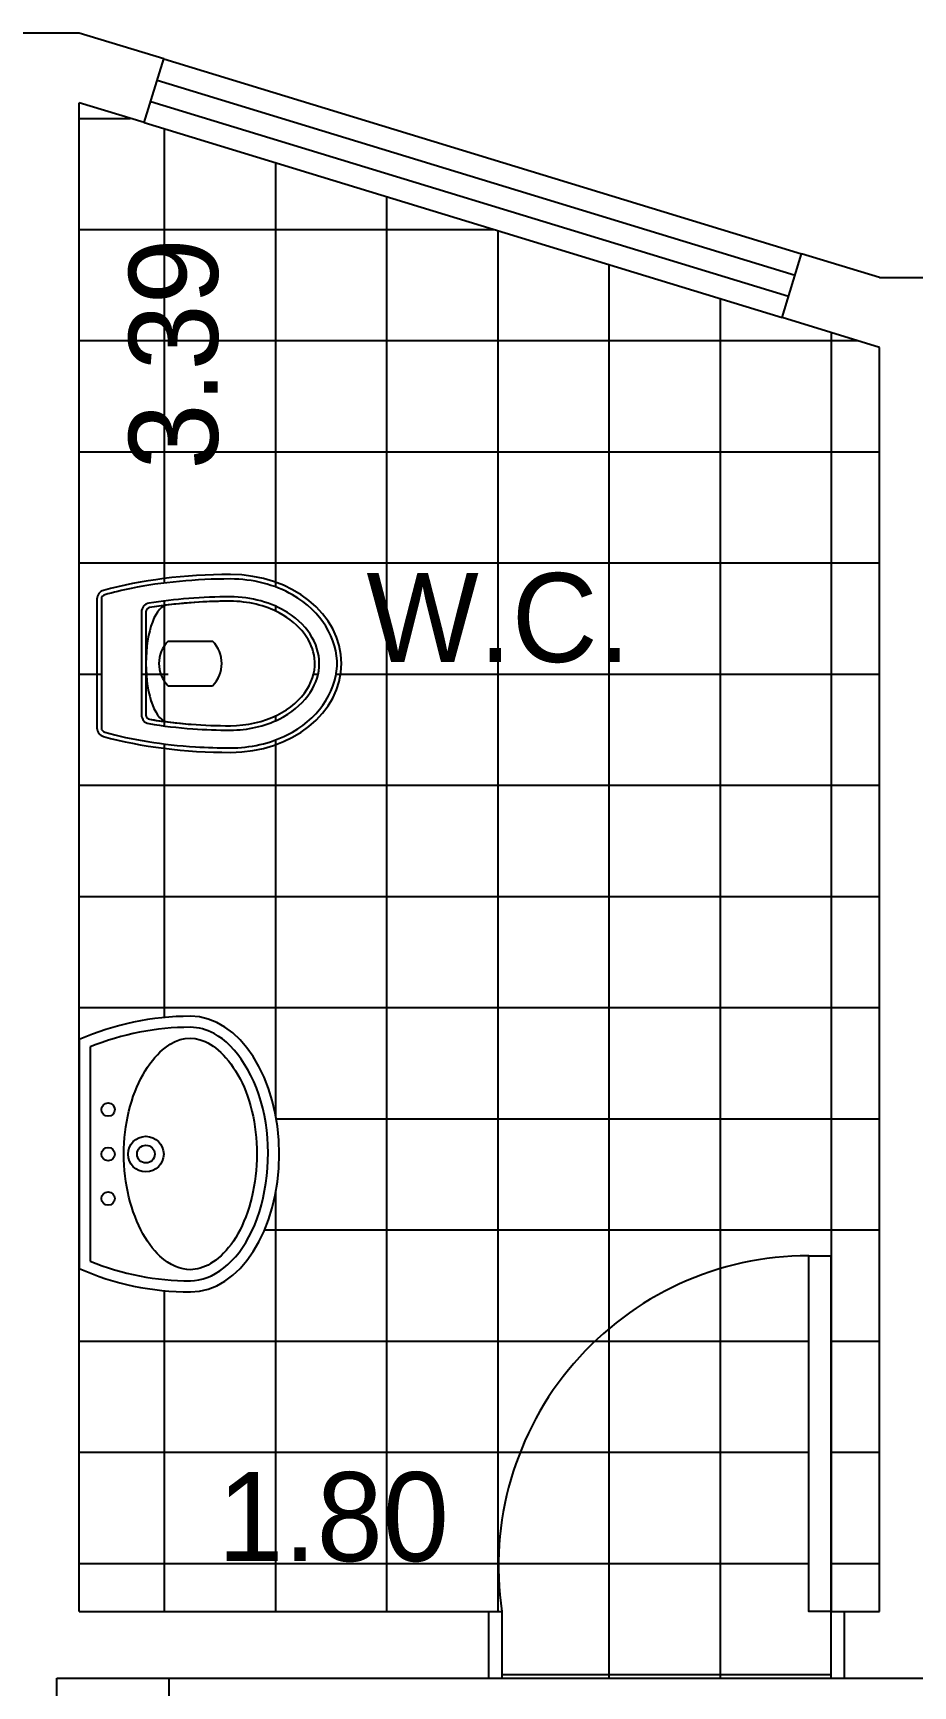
# Model space of a CAD drawing. Extents: x 0 to 19.1, y 0 to 13.2.
# Drawn here: x 2.646 to 4.625, y 6.924 to 10.642 of the extents above; entities that cross this region are included whole.
import ezdxf

# ---------------------------------------------------------------- set-up
doc = ezdxf.new("R2010")
doc.units = 0
doc.header["$MEASUREMENT"] = 0
doc.layers.get('0').update_dxf_attribs({"linetype": 'CONTINUOUS'})
doc.layers.get('DEFPOINTS').update_dxf_attribs({"linetype": 'CONTINUOUS'})
for name, color, linetype in [('BLOCO', 5, 'CONTINUOUS'), ('BLOCOS', 5, 'CONTINUOUS'), ('HACHURA', 1, 'CONTINUOUS'), ('PAREDE', 7, 'CONTINUOUS')]:
    doc.layers.add(name, color=color, linetype=linetype)
doc.styles.add('PADRÃO', font='', dxfattribs={"height": 0.2})
doc.styles.get('PADRÃO').set_extended_font_data('AvantGarde Bk BT')
doc.dimstyles.new('PADRÃOS', dxfattribs={"dimtxt": 0.15, "dimasz": 0.1, "dimexe": 1.25, "dimexo": 0.625, "dimgap": 0.1, "dimtad": 0, "dimjust": 1, "dimzin": 1, "dimdsep": 46, "dimtxsty": 'PADRÃO', "dimcen": 2.5, "dimse1": 1, "dimse2": 1, "dimsd1": 1, "dimsd2": 1, "dimclrt": 1, "dimadec": 0, "dimazin": 0, "dimtfac": 1, "dimtdec": 4, "dimtmove": 0, "dimatfit": 3, "dimfxl": 0, "dimtolj": 1, "dimtzin": 0, "dimarcsym": 0})
pattern_1 = [(0, (-139.0580434664274, -160.0504154082281), (0, 0.25), []), (90, (-139.0580434664274, -160.0504154082281), (-0.25, 1.530757942277972e-17), [])]

# ---------------------------------------------------------------- blocks, each defined once
blk = doc.blocks.new('P80D15')
at = {"layer": 'BLOCO', "ltscale": 0.015}
for p, q in [((0, 0.1500000000000057), (0, 0)), ((0, 0.1500000000000341), (0.03000000000000114, 0.1500000000000341)), ((0.03000000000000114, 0.1500000000000057), (0.03000000000000114, 0)), ((0.7700000000000102, 0.1500000000000057), (0.7700000000000102, 0)), ((0.7700000000000102, 0.1500000000000057), (0.8000000000000114, 0.1500000000000057)), ((0.8000000000000114, 0.1500000000000057), (0.8000000000000114, 0)), ((0, 2.842170943040401e-14), (0.03000000000000114, 0)), ((0.7699999999999818, 0), (0.8000000000000114, 0))]:
    blk.add_line(p, q, dxfattribs=at)
at = {"layer": 'BLOCO'}
blk.add_lwpolyline([(0.7700000000000102, 0.1500000000000057), (0.7199999999999989, 0.1500000000000057), (0.7199999999999989, 0.950000000000017), (0.7700000000000102, 0.950000000000017)], close=True, dxfattribs=at)
at = {"layer": 'BLOCO', "ltscale": 0.015}
blk.add_arc((0.7199999999999989, 0.2524375000000134), 0.6975625000000036, 89.99999999999959, 188.444460412286, dxfattribs=at)
blk = doc.blocks.new('WC')
at = {"layer": 'HACHURA', "ltscale": 0.015, "style": 'PADRÃO'}
blk.add_text('W.C.', height=0.2, dxfattribs=at).set_placement((-0.137135439593294, -0.09586776615662984))
blk = doc.blocks.new('*D22')
at = {"layer": 'DEFPOINTS', "color": 0, "linetype": 'ByBlock', "ltscale": 0.015}
for p in [(141.8080434664274, 170.5351106570604), (141.8080434664274, 167.1419567422663), (142.021201849222, 167.1419567422663)]:
    blk.add_point(p, dxfattribs=at)
at = {"color": 1, "linetype": 'ByBlock', "ltscale": 0.015, "insert": (142.021201849222, 169.9702754922252), "char_height": 0.2, "attachment_point": 5, "rotation": 90, "style": 'PADRÃO'}
blk.add_mtext('\\A1;3.39', dxfattribs=at)
blk = doc.blocks.new('*D23')
at = {"layer": 'DEFPOINTS', "color": 0, "linetype": 'ByBlock', "ltscale": 0.015}
for p in [(143.6080434664274, 167.3538723371569), (141.8080434664274, 167.1419567422663), (143.6080434664274, 167.1419567422663)]:
    blk.add_point(p, dxfattribs=at)
at = {"color": 1, "linetype": 'ByBlock', "ltscale": 0.015, "insert": (142.3792659938999, 167.3538723371569), "char_height": 0.2, "attachment_point": 5, "style": 'PADRÃO'}
blk.add_mtext('\\A1;1.80', dxfattribs=at)
blk = doc.blocks.new('*D46')
at = {"layer": 'DEFPOINTS', "color": 0, "linetype": 'ByBlock', "ltscale": 0.015}
for p in [(143.4987253743004, 166.9919567422662), (143.8597266198976, 164.9919567422663), (145.3060580773765, 164.9919567422663)]:
    blk.add_point(p, dxfattribs=at)
at = {"color": 1, "linetype": 'ByBlock', "ltscale": 0.015, "insert": (145.3060580773765, 166.4028770719366), "char_height": 0.2, "attachment_point": 5, "rotation": 90, "style": 'PADRÃO'}
blk.add_mtext('\\A1;2.00', dxfattribs=at)
blk = doc.blocks.new('*D47')
at = {"color": 0, "linetype": 'ByBlock', "ltscale": 0.015}
for p, q in [((142.0096688038877, 166.9919567422663), (142.0096688038877, 166.8631792697388)), ((142.0096688038877, 165.9919567422663), (142.0096688038877, 166.1207342147937))]:
    blk.add_line(p, q, dxfattribs=at)
at = {"layer": 'DEFPOINTS', "color": 0, "linetype": 'ByBlock', "ltscale": 0.015}
for p in [(141.7580434664274, 166.9919567422663), (141.7580434664274, 165.9919567422663), (142.0096688038877, 165.9919567422663)]:
    blk.add_point(p, dxfattribs=at)
at = {"color": 1, "linetype": 'ByBlock', "ltscale": 0.015, "insert": (142.0096688038877, 166.4919567422663), "char_height": 0.2, "attachment_point": 5, "rotation": 90, "style": 'PADRÃO'}
blk.add_mtext('\\A1;1.00', dxfattribs=at)
blk = doc.blocks.new('VASOSAN')
at = {"layer": 'BLOCOS'}
for p, q in [((-0.04999870165021036, 0.1999637913173729), (-0.04999870165021036, 0.300036208682684)), ((0.05000129834978395, 0.2000000000000171), (0.05000129834978395, 0.3000000000000398)), ((-0.1156899891503542, 0.1500000000000057), (0.1156563640565906, 0.1500000000000057)), ((-0.1156907586723577, 0.1400000000000148), (0.1156608751354042, 0.1400000000000148)), ((-0.1449592708755176, 0.04000000000002046), (0.1449618675667352, 0.04000000000002046)), ((-0.144958964094414, 0.05000000000001137), (0.144958964094414, 0.05000000000001137))]:
    blk.add_line(p, q, dxfattribs=at)
for centre, radius, start, end in [((-1.681254687468936e-05, 0.2500000000000284), 0.07072348561596478, 44.98962509969003, 134.9688828081831), ((-1.681254687468936e-05, 0.2500000000000284), 0.07072348561596478, 225.0311171918169, 315.01037490031), ((-0.1156907586724003, 0.1599999999999966), 0.02, 189.3867869031125, 270.0000000001221), ((-0.1156899891503826, 0.1599999999999113), 0.01, 189.3843767903272, 270.0000000002443), ((0.1156563640566048, 0.1599999999999397), 0.01, 269.9999999999185, 350.5758748885445), ((0.1156608751354185, 0.1600000000000534), 0.02, 269.9999999999593, 350.5771305827586), ((-0.1449592708755176, 0.06000000000784667), 0.02, 195.5363314444965, 269.9999999879495), ((-0.1449589640944282, 0.0600000000000307), 0.01, 195.5346797106506, 270), ((0.1449589640941156, 0.06000000000059913), 0.01, 270.0000000017912, 344.483103753554), ((0.1449618675666784, 0.06000000000008754), 0.02, 270.0000000001221, 344.463668535786)]:
    blk.add_arc(centre, radius, start, end, dxfattribs=at)
for centre, major_axis, ratio, start_param, end_param in [((1.298349786793551e-06, 0.3400000000000034), (0, 0.25), 0.8000000000000114, 4.71238898038469, 7.853981633974483), ((1.298349786793551e-06, 0.3400000000000034), (0, 0.5), 0.4000000000000057, 1.570796326794897, 2.178171401941273), ((1.298349786793551e-06, 0.3400000000000034), (0, 0.5), 0.4000000000000057, 4.10501390519934, 4.71238898038469), ((3.162615456631102e-06, 0.2000000000000171), (-0.1315416254084454, 0), 0.380107846735427, 0, 3.141592653589793)]:
    blk.add_ellipse(centre, major_axis=major_axis, ratio=ratio, start_param=start_param, end_param=end_param, dxfattribs=at)
for points, knots in [([(0.1900012983497845, 0.3400000000000034), (0.1900012983497845, 0.3848761319792686), (0.1797393390216371, 0.4296688513161939), (0.1275724019719462, 0.5345347987748141), (0.06728061332151469, 0.5774883381547511), (-0.05557463358574921, 0.5822833263597715), (-0.1176873313140447, 0.5442092108278018), (-0.1772271428546759, 0.4396819034496957), (-0.1899987016502109, 0.3899119131999385), (-0.1899987016502109, 0.3400000000000034)], [4.71238898038469, 4.71238898038469, 4.71238898038469, 4.71238898038469, 5.268704666077937, 5.268704666077937, 6.251971787216637, 6.251971787216637, 7.235238908355337, 7.235238908355337, 7.853981633974483, 7.853981633974483, 7.853981633974483, 7.853981633974483]), ([(0.1500012983497925, 0.3400000000000034), (0.1500012983497925, 0.3788440209133057), (0.1410350669412708, 0.4175642631073231), (0.09785548235792874, 0.5046356523495774), (0.05186252916044509, 0.5365242863162791), (-0.035906470330346, 0.5428969122828846), (-0.08268716521656927, 0.5186239494114204), (-0.136675398657502, 0.4336095243094746), (-0.1499987016502189, 0.3869668551708401), (-0.1499987016502189, 0.3400000000000034)], [4.71238898038469, 4.71238898038469, 4.71238898038469, 4.71238898038469, 5.267303564860582, 5.267303564860582, 6.225165062483076, 6.225165062483076, 7.18302656010557, 7.18302656010557, 7.853981633974483, 7.853981633974483, 7.853981633974483, 7.853981633974483]), ([(0.1400012983497874, 0.3400000000000034), (0.1400012983497874, 0.3772837390730786), (0.1313244408788421, 0.4146147677288923), (0.08614040026922964, 0.5057958350239744), (0.03502463044166859, 0.5349710805647021), (-0.04931088296146413, 0.5246485128546965), (-0.08846614740087944, 0.4978919085569657), (-0.1301770436703151, 0.4186244413023701), (-0.139998701650228, 0.3793231752999873), (-0.139998701650228, 0.3400000000000034)], [4.71238898038469, 4.71238898038469, 4.71238898038469, 4.71238898038469, 5.266984672173268, 5.266984672173268, 6.376176055750425, 6.376176055750425, 7.268653195712185, 7.268653195712185, 7.853981633974483, 7.853981633974483, 7.853981633974483, 7.853981633974483]), ([(-0.1899987016502109, 0.3400000000000034), (-0.1899987016502109, 0.2628456380244302), (-0.1826597402104682, 0.1857481592563204), (-0.1646350625580055, 0.0962993025843275), (-0.1598779088782436, 0.07633152029333701), (-0.1545936493339752, 0.05732178411361133)], [1.570796326794897, 1.570796326794897, 1.570796326794897, 1.570796326794897, 2.037455774227855, 2.037455774227855, 2.178171373096618, 2.178171373096618, 2.178171373096618, 2.178171373096618]), ([(0.1255213970934932, 0.158362586435743), (0.1304959230626253, 0.1883329397418549), (0.1342856674288981, 0.2197754344096836), (0.1388984311594896, 0.280892952358073), (0.1400012983497874, 0.3104504303007616), (0.1400012983497874, 0.3400000000000034)], [4.319424209334854, 4.319424209334854, 4.319424209334854, 4.319424209334854, 4.526146784234752, 4.526146784234752, 4.71238898038469, 4.71238898038469, 4.71238898038469, 4.71238898038469]), ([(0.1353910129756457, 0.1567256052765629), (0.1406375926198677, 0.1883393074453181), (0.1445703338030171, 0.2215366219332111), (0.1489940345178695, 0.2833246268364178), (0.1500012983497925, 0.3116621455754114), (0.1500012983497925, 0.3400000000000034)], [4.319414935773391, 4.319414935773391, 4.319414935773391, 4.319414935773391, 4.53527739023095, 4.53527739023095, 4.71238898038469, 4.71238898038469, 4.71238898038469, 4.71238898038469]), ([(0.1545944801337669, 0.0573247746568768), (0.1714080019636555, 0.1178830224408784), (0.1827947395838834, 0.188231392050767), (0.1891612343353728, 0.2873542333339003), (0.1900012983497845, 0.3136769834079587), (0.1900012983497845, 0.3400000000000034)], [4.105016649121983, 4.105016649121983, 4.105016649121983, 4.105016649121983, 4.553177186481221, 4.553177186481221, 4.71238898038469, 4.71238898038469, 4.71238898038469, 4.71238898038469])]:
    blk.add_open_spline(points, degree=3, knots=knots, dxfattribs=at)
for points in [[(-0.1499987016502189, 0.3400000000000034), (-0.1499987016502189, 0.2771333061211863), (-0.1449377691834997, 0.2142947379843179), (-0.1354229546785177, 0.1567380311504962)], [(-0.1399987016502138, 0.3400000000000034), (-0.1399987016502138, 0.2776703725988909), (-0.1349701841103865, 0.2153313553609451), (-0.1255561557510418, 0.1583694305881238)]]:
    blk.add_open_spline(points, degree=3, dxfattribs=at)
blk = doc.blocks.new('LAVAT')
at = {"layer": 'BLOCOS'}
for p, q in [((-0.2573623180961135, 0), (0.2573623180960993, 0)), ((-0.2410322495695425, 0.02500000000000568), (0.2410322495695283, 0.02500000000000568))]:
    blk.add_line(p, q, dxfattribs=at)
for centre, radius in [((-2.842170943040401e-14, 0.1500000000000057), 0.04), ((-2.842170943040401e-14, 0.1500000000000057), 0.02), ((-0.09999999999999432, 0.06499999999999773), 0.015), ((0, 0.06499999999999773), 0.015), ((0.09999999999999432, 0.06499999999999773), 0.015)]:
    blk.add_circle(centre, radius, dxfattribs=at)
for centre, radius, start, end in [((0.3099999999999739, 0.25), 0.6200000000000045, 180, 203.779994731564), ((0.3099999999999739, 0.25), 0.5951987399818819, 180.0000000000055, 202.2113997706397), ((-0.3099999999999739, 0.25), 0.5951987399818819, 337.7886002293573, 359.9999999999946), ((-0.3099999999999739, 0.25), 0.6200000000000045, 336.2200052684331, 7.016477563892661e-15)]:
    blk.add_arc(centre, radius, start, end, dxfattribs=at)
blk.add_ellipse((-2.842170943040401e-14, 0.25), major_axis=(0.3100000000000023, 0), ratio=0.645161290322576, start_param=0, end_param=3.141592653589793, dxfattribs=at)
for points, knots in [([(0.2849999999999824, 0.2500000000000284), (0.2849999999999682, 0.300317964642403), (0.2452497040517159, 0.3541887687748044), (0.1008916727811169, 0.4227595909021034), (3.167234224576987e-05, 0.4339558931305021), (-0.1743068501371283, 0.3989778962069579), (-0.2442601782461509, 0.3532994974840165), (-0.2803506487652356, 0.2860131679577762), (-0.2851229441039038, 0.2679846562883483), (-0.285198739981908, 0.2499999999999716)], [0, 0, 0, 0, 0.9361481793933827, 0.9361481793933827, 1.872296358786765, 1.872296358786765, 2.808444538180148, 2.808444538180148, 3.13938546545754, 3.13938546545754, 3.13938546545754, 3.13938546545754]), ([(0.2599999999999625, 0.2500000000000284), (0.2599999999999625, 0.2784978981889878), (0.242078010852012, 0.3126567214920613), (0.1643569005752425, 0.3704649949829673), (0.1030052039381815, 0.3920693254798095), (-0.02877373062847255, 0.4037223597623836), (-0.0976825814684048, 0.3936467971219031), (-0.2034406750199054, 0.3477822861136133), (-0.2396263539294523, 0.3143366745038918), (-0.2661732608932681, 0.2526194074667387), (-0.2627272874450739, 0.2240541362115209), (-0.2158391141528142, 0.162032776211305), (-0.168127663237712, 0.1314918993692231), (-0.04805875393354597, 0.09792981637818343), (0.02266607553652022, 0.095757041570522), (0.1477154277714732, 0.1225128520000851), (0.2007272141554637, 0.1503951910720218), (0.2508407150234859, 0.2045307616155014), (0.2599999999999767, 0.2286312563089723), (0.2599999999999625, 0.2500000000000284)], [0, 0, 0, 0, 0.718091798041799, 0.718091798041799, 1.436183596083598, 1.436183596083598, 2.154275394125397, 2.154275394125397, 2.872367192167196, 2.872367192167196, 3.590458990208995, 3.590458990208995, 4.308550788250794, 4.308550788250794, 5.026642586292593, 5.026642586292593, 5.744734384334392, 5.744734384334392, 6.283185307179586, 6.283185307179586, 6.283185307179586, 6.283185307179586])]:
    blk.add_open_spline(points, degree=3, knots=knots, dxfattribs=at)

msp = doc.modelspace()

# ---------------------------------------------------------------- hatches: boundary and pattern name
at = {"layer": 'HACHURA', "ltscale": 0.015}
h = msp.add_hatch(dxfattribs=at)
h.set_pattern_fill('NET', color=256, scale=2, style=0)
h.set_pattern_definition(pattern_1)
h.paths.add_polyline_path([(3.700681907872962, 7.091541334038105), (3.700681907872962, 6.941541334038135), (4.440681907872971, 6.941541334038136), (4.440681907872971, 7.09154133403814), (4.390681907872959, 7.09154133403814), (4.39068190787296, 7.891541334038152, 0.4580704259902418)])
h.paths.add_polyline_path([(1.033699327232085, 7.89154133403818), (1.033699327232085, 7.091541334038168), (0.9836993272320741, 7.091541334038169), (0.983699327232074, 6.941541334038191), (1.723699327232083, 6.941541334038163), (1.723699327232083, 7.091541334038136, 0.4580704259902407)])
edge = h.paths.add_edge_path()
edge.add_ellipse((2.350000000000023, 8.120210495337716), major_axis=(1.898139848424699e-17, 0.3100000000000023), ratio=0.645161290322576, start_angle=0, end_angle=180, ccw=False)
edge.add_arc((2.350000000000023, 7.81021049533777), 0.6200000000000049, 66.22000526858818, 89.99999999996112, ccw=False)
edge.add_line((2.600000000000023, 8.377572813437947), (2.600000000000023, 10.48510422929201))
edge.add_line((2.600000000000023, 10.48510422929201), (2.461049899376548, 10.44396240265377))
edge.add_line((2.461049899376548, 10.44396240265377), (1.022772194320538, 10.01810181145186))
edge.add_line((1.022772194320538, 10.01810181145186), (0.8924608096551195, 9.979517827900708))
edge.add_line((0.8924608096551195, 9.979517827900708), (0.8924608096550912, 7.091541334038141))
edge.add_line((0.8924608096550912, 7.091541334038141), (0.9536993272320728, 7.091541334038169))
edge.add_line((0.9536993272320728, 7.091541334038169), (0.9836993272320739, 7.091541334038168))
edge.add_line((0.9836993272320739, 7.091541334038168), (0.983699327232074, 7.891541334038151))
edge.add_line((0.983699327232074, 7.891541334038151), (1.033699327231676, 7.89154133403818))
edge.add_arc((1.033699327232086, 7.19397883403818), 0.6975624999999996, -8.444460412283888, 90.00000000003371, ccw=False)
edge.add_line((1.723699327232088, 7.091541334038197), (1.753699327232084, 7.091541334038197))
edge.add_line((1.753699327232084, 7.091541334038197), (2.600000000000023, 7.09154133403817))
edge.add_line((2.600000000000023, 7.09154133403817), (2.600000000000023, 7.862848177237542))
edge.add_arc((2.350000000000021, 8.430210495337718), 0.6200000000000045, 270.0000000000001, 293.77999473141205, ccw=False)
edge = h.paths.add_edge_path(flags=16)
edge.add_ellipse((2.260000000000019, 9.223707312663066), major_axis=(-0.25, 1.530757942277972e-17), ratio=0.8000000000000114, start_angle=270, end_angle=450, ccw=False)
edge.add_ellipse((2.260000000000019, 9.223707312663066), major_axis=(-0.5, 3.061515884555943e-17), ratio=0.4000000000000057, start_angle=235.1999716104384, end_angle=270, ccw=False)
edge.add_arc((2.540000000000003, 9.368667881879944), 0.01999999999999947, 4.0813574742060155e-11, 78.17726239657719, ccw=False)
edge.add_line((2.560000000000002, 9.368667881879958), (2.560000000000002, 9.078746743437762))
edge.add_arc((2.540000000000003, 9.078746743439938), 0.01999999999999964, 281.82273711188424, 359.9999999937661, ccw=False)
edge.add_ellipse((2.260000000000019, 9.223707312663066), major_axis=(-0.5, 3.061515884555943e-17), ratio=0.4000000000000057, start_angle=90, end_angle=124.80002838732861, ccw=False)
edge = h.paths.add_edge_path(flags=0)
edge.add_ellipse((2.260000000000019, 9.223707312663066), major_axis=(-0.25, 1.530757942277972e-17), ratio=0.8000000000000114, start_angle=270, end_angle=450, ccw=False)
edge.add_ellipse((2.260000000000019, 9.223707312663066), major_axis=(-0.5, 3.061515884555943e-17), ratio=0.4000000000000057, start_angle=235.1999716104384, end_angle=270, ccw=False)
edge.add_arc((2.540000000000003, 9.368667881879944), 0.01999999999999947, 4.0813574742060155e-11, 78.17726239657719, ccw=False)
edge.add_line((2.560000000000002, 9.368667881879958), (2.560000000000002, 9.078746743437762))
edge.add_arc((2.540000000000003, 9.078746743439938), 0.01999999999999964, 281.82273711188424, 359.9999999937661, ccw=False)
edge.add_ellipse((2.260000000000019, 9.223707312663066), major_axis=(-0.5, 3.061515884555943e-17), ratio=0.4000000000000057, start_angle=90, end_angle=124.80002838732861, ccw=False)
edge = h.paths.add_edge_path(flags=0)
edge.add_ellipse((2.260000000000019, 9.223707312663066), major_axis=(-0.25, 1.530757942277972e-17), ratio=0.8000000000000114, start_angle=270, end_angle=450, ccw=False)
edge.add_ellipse((2.260000000000019, 9.223707312663066), major_axis=(-0.5, 3.061515884555943e-17), ratio=0.4000000000000057, start_angle=235.1999716104384, end_angle=270, ccw=False)
edge.add_arc((2.540000000000003, 9.368667881879944), 0.01999999999999947, 4.0813574742060155e-11, 78.17726239657719, ccw=False)
edge.add_line((2.560000000000002, 9.368667881879958), (2.560000000000002, 9.078746743437762))
edge.add_arc((2.540000000000003, 9.078746743439938), 0.01999999999999964, 281.82273711188424, 359.9999999937661, ccw=False)
edge.add_ellipse((2.260000000000019, 9.223707312663066), major_axis=(-0.5, 3.061515884555943e-17), ratio=0.4000000000000057, start_angle=90, end_angle=124.80002838732861, ccw=False)
edge = h.paths.add_edge_path(flags=0)
edge.add_ellipse((2.260000000000019, 9.223707312663066), major_axis=(-0.25, 1.530757942277972e-17), ratio=0.8000000000000114, start_angle=270, end_angle=450, ccw=False)
edge.add_ellipse((2.260000000000019, 9.223707312663066), major_axis=(-0.5, 3.061515884555943e-17), ratio=0.4000000000000057, start_angle=235.1999716104384, end_angle=270, ccw=False)
edge.add_arc((2.539999999999991, 9.368667881879958), 0.02000000000001126, 0, 78.17726239859911, ccw=False)
edge.add_line((2.560000000000002, 9.368667881879958), (2.560000000000002, 9.078746743437762))
edge.add_arc((2.540000000000003, 9.078746743439938), 0.01999999999999964, 281.82273711188424, 359.9999999937661, ccw=False)
edge.add_ellipse((2.260000000000019, 9.223707312663066), major_axis=(-0.5, 3.061515884555943e-17), ratio=0.4000000000000057, start_angle=90, end_angle=124.80002838732861, ccw=False)
h.paths.add_polyline_path([(1.511639647661872, 8.790697131559634), (2.224139647661872, 8.790697131559634), (2.224139647661872, 9.102647681010184), (1.511639647661872, 9.102647681010184)], flags=24)
h.paths.add_polyline_path([(2.268203834884249, 9.605433899621682), (2.268203834884249, 10.23510422929201), (2.576445593126008, 10.23510422929201), (2.576445593126008, 9.605433899621682)], flags=24)
h.paths.add_polyline_path([(1.691483516483527, 7.429973238183458), (2.350000000000011, 7.429973238183458), (2.350000000000011, 7.129973238183458), (1.691483516483527, 7.129973238183458)], flags=24)
h.paths.add_polyline_path([(1.511639647661872, 8.790697131559634), (2.224139647661872, 8.790697131559634), (2.224139647661872, 9.102647681010184), (1.511639647661872, 9.102647681010184)], flags=8)
h.paths.add_polyline_path([(2.268203834884249, 9.605433899621682), (2.268203834884249, 10.23510422929201), (2.576445593126008, 10.23510422929201), (2.576445593126008, 9.605433899621682)], flags=8)
h.paths.add_polyline_path([(1.691483516483527, 7.429973238183458), (2.350000000000011, 7.429973238183458), (2.350000000000011, 7.129973238183458), (1.691483516483527, 7.129973238183458)], flags=8)
h = msp.add_hatch(dxfattribs=at)
h.set_pattern_fill('NET', color=256, scale=2, style=0)
h.set_pattern_definition(pattern_1)
edge = h.paths.add_edge_path()
edge.add_line((4.390681907872959, 7.891541334038152), (4.440681907872971, 7.891541334038152))
edge.add_line((4.440681907872971, 7.891541334038152), (4.440681907872971, 7.091541334038141))
edge.add_line((4.440681907872971, 7.091541334038141), (4.470681907872972, 7.091541334038141))
edge.add_line((4.470681907872972, 7.091541334038141), (4.550000000000039, 7.09154133403817))
edge.add_line((4.550000000000039, 7.09154133403817), (4.550000000000012, 9.934695248832186))
edge.add_line((4.550000000000012, 9.934695248832186), (4.330715329264336, 10.00169889822365))
edge.add_line((4.330715329264336, 10.00169889822365), (2.896187972687358, 10.44002670162223))
edge.add_line((2.896187972687358, 10.44002670162223), (2.750000000000028, 10.48469524883225))
edge.add_line((2.750000000000028, 10.48469524883225), (2.750000000000028, 8.377572813437975))
edge.add_arc((3.000000000000028, 7.810210495337799), 0.6200000000000049, 90.0000000000204, 113.77999473141179, ccw=False)
edge.add_ellipse((3.000000000000028, 8.120210495337773), major_axis=(8.478450417865526e-15, -0.3100000000000023), ratio=0.645161290322576, start_angle=0, end_angle=180, ccw=False)
edge.add_arc((3.000000000000028, 8.430210495337747), 0.6200000000000042, 246.22000526858818, 269.9999999999817, ccw=False)
edge.add_line((2.750000000000028, 7.86284817723757), (2.750000000000028, 7.091541334038168))
edge.add_line((2.750000000000028, 7.091541334038168), (3.670681907872961, 7.091541334038197))
edge.add_line((3.670681907872961, 7.091541334038197), (3.700681907872953, 7.091541334038169))
edge.add_arc((4.39068190787296, 7.193978834038148), 0.697562500000004, 90.00000000000011, 188.4444604122836, ccw=False)
edge = h.paths.add_edge_path(flags=16)
edge.add_ellipse((3.090000000000032, 9.223704715963501), major_axis=(0.25, 6.6154154094826e-15), ratio=0.8000000000000114, start_angle=270, end_angle=450, ccw=False)
edge.add_ellipse((3.090000000000032, 9.223704715963501), major_axis=(0.5, 1.32308308189652e-14), ratio=0.4000000000000057, start_angle=235.1999716104384, end_angle=270, ccw=False)
edge.add_arc((2.810000000000054, 9.078744146746617), 0.02000000000000086, 180.0000000000407, 258.1772623966808, ccw=False)
edge.add_line((2.790000000000053, 9.078744146746603), (2.790000000000045, 9.368665285188799))
edge.add_arc((2.810000000000044, 9.368665285186623), 0.01999999999999941, 101.8227371119089, 179.9999999937661, ccw=False)
edge.add_ellipse((3.090000000000032, 9.223704715963501), major_axis=(0.5, 1.32308308189652e-14), ratio=0.4000000000000057, start_angle=90, end_angle=124.80002838732861, ccw=False)
edge = h.paths.add_edge_path(flags=0)
edge.add_spline(control_points=[(3.090000000000027, 9.4137047159635), (3.139911913199962, 9.413704715963501), (3.18968190344972, 9.400933157167968), (3.294209210827827, 9.341393345627338), (3.332283326359799, 9.279280647899045), (3.327488338154781, 9.15642540099178), (3.284534798774846, 9.096133612341347), (3.179668851316227, 9.043966675291653), (3.134876131979302, 9.033704715963506), (3.090000000000037, 9.033704715963504)], knot_values=[4.71238898038469, 4.71238898038469, 4.71238898038469, 4.71238898038469, 5.331131706003836, 5.331131706003836, 6.314398827142536, 6.314398827142536, 7.297665948281235, 7.297665948281235, 7.853981633974483, 7.853981633974483, 7.853981633974483, 7.853981633974483], degree=3, periodic=0)
edge.add_spline(control_points=[(3.090000000000037, 9.033704715963504), (3.063676983407992, 9.033704715963504), (3.037354233333934, 9.034544779977914), (2.9382313920508, 9.040911274729401), (2.867883022440911, 9.052298012349627), (2.807324774656909, 9.069111534179514)], knot_values=[4.105016649121984, 4.105016649121984, 4.105016649121984, 4.105016649121984, 4.264228443025452, 4.264228443025452, 4.712388980384691, 4.712388980384691, 4.712388980384691, 4.712388980384691], degree=3, periodic=0)
edge.add_arc((2.810000000000043, 9.078747050219235), 0.00999999999999967, 180.0000000003969, 263.36607279207715, ccw=False)
edge.add_line((2.800000000000044, 9.078747050219166), (2.800000000000036, 9.36866497840771))
edge.add_arc((2.810000000000035, 9.368664978407704), 0.00999999999999923, 96.61491741361652, 179.9999999999694, ccw=False)
edge.add_spline(control_points=[(2.807321784113636, 9.378299663647256), (2.826331520293361, 9.383583923191525), (2.846299302584351, 9.388341076871287), (2.935748159256344, 9.406365754523753), (3.012845638024454, 9.413704715963497), (3.090000000000027, 9.4137047159635)], knot_values=[1.570796326794897, 1.570796326794897, 1.570796326794897, 1.570796326794897, 1.71151192566366, 1.71151192566366, 2.178171373096618, 2.178171373096618, 2.178171373096618, 2.178171373096618], degree=3, periodic=0)
edge = h.paths.add_edge_path(flags=0)
edge.add_spline(control_points=[(3.090000000000028, 9.373704715963507), (3.136966855170864, 9.373704715963509), (3.1836095243095, 9.360381412970792), (3.268623949411447, 9.306393179529863), (3.292896912282912, 9.25961248464364), (3.286524286316309, 9.171843485152849), (3.254635652349608, 9.125850531955365), (3.167564263107355, 9.08267094737202), (3.128844020913338, 9.073704715963498), (3.090000000000036, 9.073704715963496)], knot_values=[4.71238898038469, 4.71238898038469, 4.71238898038469, 4.71238898038469, 5.383344054253603, 5.383344054253603, 6.341205551876096, 6.341205551876096, 7.29906704949859, 7.29906704949859, 7.853981633974483, 7.853981633974483, 7.853981633974483, 7.853981633974483], degree=3, periodic=0)
edge.add_spline(control_points=[(3.090000000000036, 9.073704715963496), (3.061662145575444, 9.073704715963496), (3.03332462683645, 9.074711979795417), (2.971536621933244, 9.079135680510268), (2.93833930744535, 9.083068421693417), (2.906725605276595, 9.088315001337637)], knot_values=[4.319414935773391, 4.319414935773391, 4.319414935773391, 4.319414935773391, 4.496526525927131, 4.496526525927131, 4.71238898038469, 4.71238898038469, 4.71238898038469, 4.71238898038469], degree=3, periodic=0)
edge.add_arc((2.910000000000046, 9.108045139177868), 0.02000000000000006, 180.0000000000102, 265.53182889769465, ccw=False)
edge.add_line((2.890000000000046, 9.108045139177865), (2.89000000000004, 9.339396772985683))
edge.add_arc((2.91000000000004, 9.339396772985687), 0.02000000000000025, 94.42370617604189, 180.0000000000102, ccw=False)
edge.add_spline(control_points=[(2.906738031150521, 9.3591289689918), (2.964294737984342, 9.368643783496784), (3.027133306121211, 9.373704715963505), (3.090000000000028, 9.373704715963507)], knot_values=[1.570796326794896, 1.570796326794896, 1.570796326794896, 1.570796326794896, 1.963713163537614, 1.963713163537614, 1.963713163537614, 1.963713163537614], degree=3, periodic=0)
edge = h.paths.add_edge_path(flags=0)
edge.add_ellipse((3.090000000000032, 9.223704715963501), major_axis=(0.25, 6.6154154094826e-15), ratio=0.8000000000000114, start_angle=270, end_angle=450, ccw=False)
edge.add_ellipse((3.090000000000032, 9.223704715963501), major_axis=(0.5, 1.32308308189652e-14), ratio=0.4000000000000057, start_angle=235.1999716104384, end_angle=270, ccw=False)
edge.add_arc((2.810000000000054, 9.078744146746617), 0.02000000000000086, 180.0000000000407, 258.1772623966808, ccw=False)
edge.add_line((2.790000000000053, 9.078744146746603), (2.790000000000045, 9.368665285188799))
edge.add_arc((2.810000000000044, 9.368665285186623), 0.01999999999999941, 101.8227371119089, 179.9999999937661, ccw=False)
edge.add_ellipse((3.090000000000032, 9.223704715963501), major_axis=(0.5, 1.32308308189652e-14), ratio=0.4000000000000057, start_angle=90, end_angle=124.80002838732861, ccw=False)
edge = h.paths.add_edge_path(flags=0)
edge.add_spline(control_points=[(3.090000000000032, 9.363704715963507), (3.129323175300016, 9.363704715963507), (3.168624441302399, 9.353883057983609), (3.247891908556994, 9.312172161714159), (3.274648512854725, 9.273016897274744), (3.284971080564731, 9.188681383871625), (3.255795835024003, 9.137565614044064), (3.164614767728921, 9.092381573434437), (3.127283739073107, 9.083704715963506), (3.090000000000032, 9.083704715963506)], knot_values=[4.71238898038469, 4.71238898038469, 4.71238898038469, 4.71238898038469, 5.297717418646988, 5.297717418646988, 6.190194558608748, 6.190194558608748, 7.299385942185904, 7.299385942185904, 7.853981633974483, 7.853981633974483, 7.853981633974483, 7.853981633974483], degree=3, periodic=0)
edge.add_spline(control_points=[(3.090000000000032, 9.083704715963506), (3.06045043030079, 9.083704715963506), (3.030892952358101, 9.084807583153804), (2.969775434409712, 9.089420346884395), (2.938332939741883, 9.093210091250654), (2.908362586435771, 9.0981846172198)], knot_values=[4.319424209334853, 4.319424209334853, 4.319424209334853, 4.319424209334853, 4.50566640548479, 4.50566640548479, 4.712388980384689, 4.712388980384689, 4.712388980384689, 4.712388980384689], degree=3, periodic=0)
edge.add_arc((2.910000000000034, 9.108049650256673), 0.009999999999999672, 179.9999999999898, 265.5284006115721, ccw=False)
edge.add_line((2.900000000000034, 9.108049650256675), (2.900000000000034, 9.223702851697823))
edge.add_line((2.900000000000034, 9.223702851697823), (2.899999996009963, 9.223702851697823))
edge.add_ellipse((2.950000000000045, 9.223702851697823), major_axis=(-3.48080998286167e-15, 0.1315416254084454), ratio=0.380107846735427, start_angle=89.97711015128601, end_angle=90.02288984871291, ccw=False)
edge.add_line((2.900000000000034, 9.223755403000041), (2.900000000000034, 9.339396003463662))
edge.add_arc((2.910000000000033, 9.33939600346368), 0.009999999999999414, 96.56298643642788, 180.0000000001018, ccw=False)
edge.add_spline(control_points=[(2.908369430588152, 9.349262170064321), (2.940252782793624, 9.35453149309107), (2.973820771267365, 9.358426841124945), (3.008128806322411, 9.360835454579522)], knot_values=[1.743784388187497, 1.743784388187497, 1.743784388187497, 1.743784388187497, 1.963710752573264, 1.963710752573264, 1.963710752573264, 1.963710752573264], degree=3, periodic=0)
edge.add_spline(control_points=[(2.950000000000244, 9.355244477106282), (2.969013932326968, 9.357583114616737), (2.988449624233541, 9.359453867360132), (3.008128806322414, 9.360835454579519)], knot_values=[1.743784388187467, 1.743784388187467, 1.743784388187467, 1.743784388187467, 1.869934748123474, 1.869934748123474, 1.869934748123474, 1.869934748123474], degree=3, periodic=0)
edge.add_spline(control_points=[(3.008128806322411, 9.360835454579522), (3.035114568083795, 9.362730004027085), (3.062558194090051, 9.363704715963507), (3.090000000000032, 9.363704715963507)], knot_values=[1.570796326794897, 1.570796326794897, 1.570796326794897, 1.570796326794897, 1.743784388187497, 1.743784388187497, 1.743784388187497, 1.743784388187497], degree=3, periodic=0)
edge = h.paths.add_edge_path(flags=0)
edge.add_ellipse((2.950000000000045, 9.223702851697823), major_axis=(-3.48080998286167e-15, 0.1315416254084454), ratio=0.380107846735427, start_angle=89.977110151286, end_angle=90.02288984871284)
edge.add_ellipse((2.950000000000045, 9.223702851697823), major_axis=(-3.48080998286167e-15, 0.1315416254084454), ratio=0.380107846735427, start_angle=90.02288984871284, end_angle=180)
edge.add_ellipse((2.950000000000045, 9.223702851697823), major_axis=(-3.48080998286167e-15, 0.1315416254084454), ratio=0.380107846735427, start_angle=0, end_angle=89.977110151286)
h.paths.add_polyline_path([(3.339762645442454, 9.17105693284814), (4.052262645442454, 9.17105693284814), (4.052262645442454, 9.48300748229869), (3.339762645442454, 9.48300748229869)], flags=24)
h.paths.add_polyline_path([(2.809037503673724, 9.605024919161929), (2.809037503673724, 10.23469524883226), (3.117279261915482, 10.23469524883226), (3.117279261915482, 9.605024919161929)], flags=24)
h.paths.add_polyline_path([(3.000000000000015, 7.457577808049646), (3.64244505494507, 7.457577808049646), (3.64244505494507, 7.149336049807888), (3.000000000000015, 7.149336049807888)], flags=24)
h.paths.add_polyline_path([(3.339762645442454, 9.17105693284814), (4.052262645442454, 9.17105693284814), (4.052262645442454, 9.48300748229869), (3.339762645442454, 9.48300748229869)], flags=8)
h.paths.add_polyline_path([(2.809037503673724, 9.605024919161929), (2.809037503673724, 10.23469524883226), (3.117279261915482, 10.23469524883226), (3.117279261915482, 9.605024919161929)], flags=8)
h.paths.add_polyline_path([(3.000000000000015, 7.457577808049646), (3.64244505494507, 7.457577808049646), (3.64244505494507, 7.149336049807888), (3.000000000000015, 7.149336049807888)], flags=8)

# ---------------------------------------------------------------- linework, layer by layer
at = {"layer": 'BLOCO', "ltscale": 0.015}
for p, q in [((2.940020753027255, 10.58347943727989), (4.374548109604234, 10.14515163388131)), ((2.925409826247289, 10.53566185872734), (4.359937182824268, 10.09733405532876)), ((2.910798899467324, 10.48784428017478), (4.345326256044302, 10.0495164767762)), ((2.896187972687358, 10.44002670162223), (4.330715329264336, 10.00169889822365)), ((3.670681907872961, 7.091541334038141), (3.670681907872961, 6.941541334038135)), ((3.670681907872961, 7.091541334038169), (3.700681907872962, 7.091541334038169)), ((3.700681907872962, 7.091541334038141), (3.700681907872962, 6.941541334038135)), ((4.440681907872971, 7.091541334038141), (4.440681907872971, 6.941541334038135)), ((4.440681907872971, 7.091541334038141), (4.470681907872972, 7.091541334038141)), ((4.470681907872972, 7.091541334038141), (4.470681907872972, 6.941541334038135)), ((3.670681907872961, 6.941541334038163), (3.700681907872962, 6.941541334038135)), ((4.440681907872943, 6.941541334038135), (4.470681907872972, 6.941541334038135))]:
    msp.add_line(p, q, dxfattribs=at)
at = {"layer": 'BLOCO'}
msp.add_lwpolyline([(4.440681907872971, 7.091541334038141), (4.39068190787296, 7.091541334038141), (4.39068190787296, 7.891541334038152), (4.440681907872971, 7.891541334038152)], close=True, dxfattribs=at)
at = {"layer": 'BLOCO', "ltscale": 0.015}
msp.add_arc((4.39068190787296, 7.193978834038148), 0.6975625000000036, 89.99999999999959, 188.444460412286, dxfattribs=at)
at = {"layer": 'BLOCOS'}
for p, q in [((2.790000000000049, 9.368665285188797), (2.790000000000049, 9.078744146746544)), ((2.80000000000004, 9.368664978407708), (2.80000000000004, 9.07874705021888)), ((2.890000000000043, 9.339396772985651), (2.890000000000043, 9.108045139177875)), ((2.900000000000034, 9.339396003463634), (2.900000000000034, 9.108049650256703)), ((2.949963791317401, 9.273704715963504), (3.050036208682712, 9.273704715963504)), ((2.950000000000045, 9.17370471596351), (3.050000000000068, 9.17370471596351)), ((2.750000000000028, 8.377572813433858), (2.750000000000028, 7.862848177241631)), ((2.775000000000034, 8.361242744907287), (2.775000000000034, 7.87917824576823))]:
    msp.add_line(p, q, dxfattribs=at)
for centre, radius in [((2.815000000000026, 8.220210495337767), 0.015), ((2.900000000000034, 8.120210495337801), 0.04), ((2.815000000000026, 8.120210495337773), 0.015), ((2.900000000000034, 8.120210495337801), 0.02), ((2.815000000000026, 8.020210495337778), 0.015)]:
    msp.add_circle(centre, radius, dxfattribs=at)
for centre, radius, start, end in [((2.810000000007875, 9.368665285188797), 0.02, 105.536331444498, 179.999999987951), ((2.810000000000059, 9.368664978407708), 0.01, 105.5346797106521, 180.0000000000015), ((2.910000000000025, 9.33939677298568), 0.02, 99.38678690311396, 180.0000000001237), ((2.90999999999994, 9.339396003463662), 0.01, 99.38437679032866, 180.0000000002458), ((3.000000000000057, 9.223722826860154), 0.07072348561596478, 135.0311171918183, 225.0103749003115), ((3.000000000000057, 9.223722826860154), 0.07072348561596478, 314.9896250996915, 44.96888280818466), ((2.91000000000011, 9.108045139177875), 0.02, 179.9999999999608, 260.5771305827601), ((2.909999999999997, 9.108049650256675), 0.01, 179.9999999999201, 260.5758748885461), ((2.810000000000144, 9.078744146746601), 0.02, 180.0000000001237, 254.4636685357875), ((2.810000000000656, 9.078747050219164), 0.01, 180.0000000017928, 254.4831037535555), ((3.000000000000028, 7.810210495337799), 0.6200000000000045, 90.00000000000156, 113.7799947315656), ((3.000000000000028, 7.810210495337799), 0.5951987399818819, 90.00000000000703, 112.2113997706413), ((3.000000000000028, 8.430210495337747), 0.6200000000000045, 246.2200052684346, 270.0000000000016), ((3.000000000000028, 8.430210495337747), 0.5951987399818819, 247.7886002293588, 269.9999999999961)]:
    msp.add_arc(centre, radius, start, end, dxfattribs=at)
for centre, major_axis, ratio, start_param, end_param in [((3.090000000000032, 9.223704715963493), (0.5, 1.32308308189652e-14), 0.4000000000000057, 1.570796326794897, 2.178171401941273), ((3.090000000000032, 9.223704715963493), (0.5, 1.32308308189652e-14), 0.4000000000000057, 1.570796326794897, 2.178171401941273), ((3.090000000000032, 9.223704715963493), (0.25, 6.6154154094826e-15), 0.8000000000000114, 4.71238898038469, 7.853981633974483), ((3.090000000000032, 9.223704715963493), (0.25, 6.6154154094826e-15), 0.8000000000000114, 4.71238898038469, 7.853981633974483), ((2.950000000000045, 9.223702851697823), (-3.48080998286167e-15, 0.1315416254084454), 0.380107846735427, 0, 3.141592653589793), ((2.950000000000045, 9.223702851697823), (-3.48080998286167e-15, 0.1315416254084454), 0.380107846735427, 0, 1.570396823569554), ((2.950000000000045, 9.223702851697823), (-3.48080998286167e-15, 0.1315416254084454), 0.380107846735427, 1.570396823569554, 1.571195830020219), ((2.950000000000045, 9.223702851697823), (-3.48080998286167e-15, 0.1315416254084454), 0.380107846735427, 1.571195830020219, 3.141592653589793), ((3.090000000000032, 9.223704715963493), (0.5, 1.32308308189652e-14), 0.4000000000000057, 4.10501390519934, 4.71238898038469), ((3.090000000000032, 9.223704715963493), (0.5, 1.32308308189652e-14), 0.4000000000000057, 4.10501390519934, 4.71238898038469), ((3.000000000000028, 8.120210495337773), (8.478450417865526e-15, -0.3100000000000023), 0.645161290322576, 0, 3.141592653589793), ((3.000000000000028, 8.120210495337773), (8.478450417865526e-15, -0.3100000000000023), 0.645161290322576, 0, 3.141592653589793)]:
    msp.add_ellipse(centre, major_axis=major_axis, ratio=ratio, start_param=start_param, end_param=end_param, dxfattribs=at)
for points, knots in [([(3.090000000000032, 9.41370471596349), (3.012845638024459, 9.41370471596349), (2.935748159256349, 9.406365754523762), (2.846299302584356, 9.388341076871285), (2.826331520293365, 9.383583923191537), (2.80732178411364, 9.378299663647255)], [1.570796326794897, 1.570796326794897, 1.570796326794897, 1.570796326794897, 2.037455774227855, 2.037455774227855, 2.178171373096618, 2.178171373096618, 2.178171373096618, 2.178171373096618]), ([(3.090000000000032, 9.41370471596349), (3.012845638024459, 9.41370471596349), (2.935748159256349, 9.406365754523762), (2.846299302584356, 9.388341076871285), (2.826331520293365, 9.383583923191537), (2.80732178411364, 9.378299663647255)], [1.570796326794897, 1.570796326794897, 1.570796326794897, 1.570796326794897, 2.037455774227855, 2.037455774227855, 2.178171373096618, 2.178171373096618, 2.178171373096618, 2.178171373096618]), ([(3.090000000000032, 9.033704715963495), (3.134876131979297, 9.033704715963495), (3.179668851316222, 9.043966675291642), (3.284534798774843, 9.096133612341333), (3.32748833815478, 9.156425400991793), (3.3322833263598, 9.279280647899043), (3.29420921082783, 9.341393345627353), (3.189681903449724, 9.40093315716797), (3.139911913199967, 9.41370471596349), (3.090000000000032, 9.41370471596349)], [4.71238898038469, 4.71238898038469, 4.71238898038469, 4.71238898038469, 5.268704666077937, 5.268704666077937, 6.251971787216637, 6.251971787216637, 7.235238908355337, 7.235238908355337, 7.853981633974483, 7.853981633974483, 7.853981633974483, 7.853981633974483]), ([(3.090000000000032, 9.033704715963495), (3.134876131979297, 9.033704715963495), (3.179668851316222, 9.043966675291642), (3.284534798774843, 9.096133612341333), (3.32748833815478, 9.156425400991793), (3.3322833263598, 9.279280647899043), (3.29420921082783, 9.341393345627353), (3.189681903449724, 9.40093315716797), (3.139911913199967, 9.41370471596349), (3.090000000000032, 9.41370471596349)], [4.71238898038469, 4.71238898038469, 4.71238898038469, 4.71238898038469, 5.268704666077937, 5.268704666077937, 6.251971787216637, 6.251971787216637, 7.235238908355337, 7.235238908355337, 7.853981633974483, 7.853981633974483, 7.853981633974483, 7.853981633974483]), ([(3.090000000000032, 9.073704715963487), (3.128844020913334, 9.073704715963487), (3.167564263107352, 9.082670947372009), (3.254635652349606, 9.125850531955365), (3.286524286316308, 9.171843485152834), (3.292896912282913, 9.25961248464364), (3.268623949411449, 9.306393179529863), (3.183609524309503, 9.360381412970781), (3.136966855170868, 9.373704715963498), (3.090000000000032, 9.373704715963498)], [4.71238898038469, 4.71238898038469, 4.71238898038469, 4.71238898038469, 5.267303564860582, 5.267303564860582, 6.225165062483076, 6.225165062483076, 7.18302656010557, 7.18302656010557, 7.853981633974483, 7.853981633974483, 7.853981633974483, 7.853981633974483]), ([(3.090000000000032, 9.073704715963487), (3.128844020913334, 9.073704715963487), (3.167564263107352, 9.082670947372009), (3.254635652349606, 9.125850531955365), (3.286524286316308, 9.171843485152834), (3.292896912282913, 9.25961248464364), (3.268623949411449, 9.306393179529863), (3.183609524309503, 9.360381412970781), (3.136966855170868, 9.373704715963498), (3.090000000000032, 9.373704715963498)], [4.71238898038469, 4.71238898038469, 4.71238898038469, 4.71238898038469, 5.267303564860582, 5.267303564860582, 6.225165062483076, 6.225165062483076, 7.18302656010557, 7.18302656010557, 7.853981633974483, 7.853981633974483, 7.853981633974483, 7.853981633974483]), ([(3.090000000000032, 9.083704715963506), (3.127283739073107, 9.083704715963506), (3.164614767728921, 9.092381573434437), (3.255795835024003, 9.137565614044064), (3.284971080564731, 9.188681383871625), (3.274648512854725, 9.273016897274744), (3.247891908556994, 9.312172161714159), (3.168624441302399, 9.353883057983609), (3.129323175300016, 9.363704715963507), (3.090000000000032, 9.363704715963507)], [4.71238898038469, 4.71238898038469, 4.71238898038469, 4.71238898038469, 5.266984672173268, 5.266984672173268, 6.376176055750425, 6.376176055750425, 7.268653195712185, 7.268653195712185, 7.853981633974483, 7.853981633974483, 7.853981633974483, 7.853981633974483]), ([(3.090000000000032, 9.083704715963506), (3.127283739073107, 9.083704715963506), (3.164614767728921, 9.092381573434437), (3.255795835024003, 9.137565614044064), (3.284971080564731, 9.188681383871625), (3.274648512854725, 9.273016897274744), (3.247891908556994, 9.312172161714159), (3.168624441302399, 9.353883057983609), (3.129323175300016, 9.363704715963507), (3.090000000000032, 9.363704715963507)], [4.71238898038469, 4.71238898038469, 4.71238898038469, 4.71238898038469, 5.266984672173268, 5.266984672173268, 6.376176055750425, 6.376176055750425, 7.268653195712185, 7.268653195712185, 7.853981633974483, 7.853981633974483, 7.853981633974483, 7.853981633974483]), ([(2.906725605276591, 9.088315001337634), (2.938339307445347, 9.083068421693412), (2.97153662193324, 9.079135680510262), (3.033324626836446, 9.07471197979541), (3.06166214557544, 9.073704715963487), (3.090000000000032, 9.073704715963487)], [4.319414935773391, 4.319414935773391, 4.319414935773391, 4.319414935773391, 4.53527739023095, 4.53527739023095, 4.71238898038469, 4.71238898038469, 4.71238898038469, 4.71238898038469]), ([(2.906725605276591, 9.088315001337634), (2.938339307445347, 9.083068421693412), (2.97153662193324, 9.079135680510262), (3.033324626836446, 9.07471197979541), (3.06166214557544, 9.073704715963487), (3.090000000000032, 9.073704715963487)], [4.319414935773391, 4.319414935773391, 4.319414935773391, 4.319414935773391, 4.53527739023095, 4.53527739023095, 4.71238898038469, 4.71238898038469, 4.71238898038469, 4.71238898038469]), ([(2.908362586435771, 9.0981846172198), (2.938332939741883, 9.093210091250654), (2.969775434409712, 9.089420346884395), (3.030892952358101, 9.084807583153804), (3.06045043030079, 9.083704715963506), (3.090000000000032, 9.083704715963506)], [4.319424209334854, 4.319424209334854, 4.319424209334854, 4.319424209334854, 4.526146784234752, 4.526146784234752, 4.71238898038469, 4.71238898038469, 4.71238898038469, 4.71238898038469]), ([(2.950000000000244, 9.092161226289335), (2.967014510567225, 9.090051403167735), (2.984364919938912, 9.088319224784613), (3.030892952358101, 9.084807583153804), (3.06045043030079, 9.083704715963506), (3.090000000000032, 9.083704715963506)], [4.413229619521205, 4.413229619521205, 4.413229619521205, 4.413229619521205, 4.526146784234752, 4.526146784234752, 4.71238898038469, 4.71238898038469, 4.71238898038469, 4.71238898038469]), ([(2.807324774656905, 9.069111534179513), (2.867883022440907, 9.052298012349638), (2.938231392050795, 9.04091127472941), (3.037354233333929, 9.03454477997792), (3.063676983407987, 9.033704715963495), (3.090000000000032, 9.033704715963495)], [4.105016649121983, 4.105016649121983, 4.105016649121983, 4.105016649121983, 4.553177186481221, 4.553177186481221, 4.71238898038469, 4.71238898038469, 4.71238898038469, 4.71238898038469]), ([(2.807324774656905, 9.069111534179513), (2.867883022440907, 9.052298012349638), (2.938231392050795, 9.04091127472941), (3.037354233333929, 9.03454477997792), (3.063676983407987, 9.033704715963495), (3.090000000000032, 9.033704715963495)], [4.105016649121983, 4.105016649121983, 4.105016649121983, 4.105016649121983, 4.553177186481221, 4.553177186481221, 4.71238898038469, 4.71238898038469, 4.71238898038469, 4.71238898038469]), ([(3.000000000000057, 7.835210495337776), (3.050317964642431, 7.835210495337776), (3.104188768774833, 7.874960791286043), (3.172759590902132, 8.019318822556642), (3.183955893130531, 8.120178822995513), (3.148977896206986, 8.294517345474873), (3.103299497484045, 8.364470673583895), (3.036013167957805, 8.400561144102994), (3.017984656288377, 8.405333439441648), (3, 8.405409235319667)], [0, 0, 0, 0, 0.9361481793933827, 0.9361481793933827, 1.872296358786765, 1.872296358786765, 2.808444538180148, 2.808444538180148, 3.13938546545754, 3.13938546545754, 3.13938546545754, 3.13938546545754]), ([(3.000000000000057, 7.835210495337776), (3.050317964642431, 7.835210495337776), (3.104188768774833, 7.874960791286043), (3.172759590902132, 8.019318822556642), (3.183955893130531, 8.120178822995513), (3.148977896206986, 8.294517345474873), (3.103299497484045, 8.364470673583895), (3.036013167957805, 8.400561144102994), (3.017984656288377, 8.405333439441648), (3, 8.405409235319667)], [0, 0, 0, 0, 0.9361481793933827, 0.9361481793933827, 1.872296358786765, 1.872296358786765, 2.808444538180148, 2.808444538180148, 3.13938546545754, 3.13938546545754, 3.13938546545754, 3.13938546545754]), ([(3.000000000000057, 7.860210495337782), (3.028497898189016, 7.860210495337782), (3.06265672149209, 7.878132484485747), (3.120464994982996, 7.955853594762516), (3.142069325479838, 8.017205291399563), (3.153722359762412, 8.148984225966217), (3.143646797121932, 8.217893076806149), (3.097782286113642, 8.323651170357664), (3.06433667450392, 8.359836849267197), (3.002619407466767, 8.386383756231027), (2.974054136211549, 8.382937782782818), (2.912032776211333, 8.336049609490573), (2.881491899369252, 8.28833815857547), (2.847929816378212, 8.168269249271304), (2.84575704157055, 8.097544419801238), (2.872512852000114, 7.972495067566285), (2.90039519107205, 7.919483281182295), (2.95453076161553, 7.869369780314258), (2.978631256309001, 7.860210495337782), (3.000000000000057, 7.860210495337782)], [0, 0, 0, 0, 0.718091798041799, 0.718091798041799, 1.436183596083598, 1.436183596083598, 2.154275394125397, 2.154275394125397, 2.872367192167196, 2.872367192167196, 3.590458990208995, 3.590458990208995, 4.308550788250794, 4.308550788250794, 5.026642586292593, 5.026642586292593, 5.744734384334392, 5.744734384334392, 6.283185307179586, 6.283185307179586, 6.283185307179586, 6.283185307179586]), ([(3.000000000000057, 7.860210495337782), (3.028497898189016, 7.860210495337782), (3.06265672149209, 7.878132484485747), (3.120464994982996, 7.955853594762516), (3.142069325479838, 8.017205291399563), (3.153722359762412, 8.148984225966217), (3.143646797121932, 8.217893076806149), (3.097782286113642, 8.323651170357664), (3.06433667450392, 8.359836849267197), (3.002619407466767, 8.386383756231027), (2.974054136211549, 8.382937782782818), (2.912032776211333, 8.336049609490573), (2.881491899369252, 8.28833815857547), (2.847929816378212, 8.168269249271304), (2.84575704157055, 8.097544419801238), (2.872512852000114, 7.972495067566285), (2.90039519107205, 7.919483281182295), (2.95453076161553, 7.869369780314258), (2.978631256309001, 7.860210495337782), (3.000000000000057, 7.860210495337782)], [0, 0, 0, 0, 0.718091798041799, 0.718091798041799, 1.436183596083598, 1.436183596083598, 2.154275394125397, 2.154275394125397, 2.872367192167196, 2.872367192167196, 3.590458990208995, 3.590458990208995, 4.308550788250794, 4.308550788250794, 5.026642586292593, 5.026642586292593, 5.744734384334392, 5.744734384334392, 6.283185307179586, 6.283185307179586, 6.283185307179586, 6.283185307179586])]:
    msp.add_open_spline(points, degree=3, knots=knots, dxfattribs=at)
for points in [[(3.090000000000032, 9.373704715963498), (3.027133306121215, 9.373704715963498), (2.964294737984346, 9.368643783496793), (2.906738031150525, 9.359128968991797)], [(3.090000000000032, 9.373704715963498), (3.027133306121215, 9.373704715963498), (2.964294737984346, 9.368643783496793), (2.906738031150525, 9.359128968991797)], [(3.090000000000032, 9.363704715963507), (3.027670372598919, 9.363704715963507), (2.965331355360973, 9.358676198423666), (2.908369430588152, 9.349262170064321)], [(2.950000000000244, 9.355244477106282), (2.935865671700384, 9.353506011344479), (2.921964405372762, 9.351508995091365), (2.908369430588152, 9.349262170064321)], [(3.090000000000032, 9.363704715963507), (3.042546444926728, 9.363704715963507), (2.995087447252473, 9.360790052507667), (2.950000000000244, 9.355244477106282)], [(2.908362586435771, 9.0981846172198), (2.921962365205303, 9.095927304735937), (2.93586527436392, 9.093913952049377), (2.950000000000244, 9.092161226289335)]]:
    msp.add_open_spline(points, degree=3, dxfattribs=at)
at = {"layer": 'HACHURA', "ltscale": 0.015}
msp.add_line((3.670681907872961, 6.941541334038135), (4.440681907872943, 6.941541334038135), dxfattribs=at)
at = {"layer": 'PAREDE', "ltscale": 0.015}
for p, q in [((2.750000000000028, 10.64154133403824), (2.600000000000023, 10.64154133403824)), ((2.940020753027198, 10.58347943727992), (2.750000000000028, 10.64154133403824)), ((2.896187972687358, 10.44002670162223), (2.940020753027227, 10.58347943727992)), ((2.750000000000028, 7.091541334038141), (2.750000000000028, 10.48469524883225)), ((2.896187972687358, 10.44002670162223), (2.750000000000028, 10.48469524883225)), ((4.330715329264308, 10.00169889822351), (4.374548109604177, 10.1451516338812)), ((4.550000000000011, 10.09154133403814), (4.374548109604206, 10.14515163388131)), ((4.550000000000011, 10.09154133403814), (5.668156484230678, 10.09154133403811)), ((4.550000000000011, 9.934695248832185), (4.330715329264336, 10.00169889822365)), ((4.55000000000004, 7.091541334038141), (4.550000000000011, 9.934695248832185)), ((2.750000000000028, 7.091541334038169), (3.670681907872961, 7.091541334038197)), ((3.670681907872961, 7.091541334038169), (3.670681907872961, 6.941541334038135)), ((4.470681907872972, 7.091541334038169), (4.470681907872972, 6.941541334038135)), ((4.470681907872972, 7.091541334038197), (4.55000000000004, 7.091541334038169)), ((2.700000000000017, 6.941541334038163), (3.670681907872961, 6.941541334038135)), ((2.700000000000017, 6.899215811152914), (2.700000000000017, 6.941541334038163)), ((4.470681907872972, 6.941541334038135), (7.500000000000028, 6.941541334038135))]:
    msp.add_line(p, q, dxfattribs=at)

# ---------------------------------------------------------------- block references
at = {"layer": 'BLOCO', "ltscale": 0.015}
for name, p in [('WC', (3.533148085035748, 9.322899973730046)), ('P80D15', (3.670681907872961, 6.941541334038135))]:
    msp.add_blockref(name, p, dxfattribs=at)
at = {"layer": 'HACHURA', "ltscale": 0.015}
for name, p, rotation in [('VASOSAN', (2.750000000000028, 9.22370601431328), 270.0000000000015), ('LAVAT', (2.750000000000028, 8.120210495337744), 270.0000000000016)]:
    msp.add_blockref(name, p, dxfattribs=dict(at, rotation=rotation))

# ---------------------------------------------------------------- texts
at = {"color": 1, "linetype": 'ByBlock', "ltscale": 0.015, "insert": (2.963158382794603, 9.919860083997094), "char_height": 0.2, "attachment_point": 5, "rotation": 90, "style": 'PADRÃO'}
msp.add_mtext('\\A1;3.39', dxfattribs=at)
at = {"color": 1, "linetype": 'ByBlock', "ltscale": 0.015, "insert": (3.321222527472543, 7.303456928928767), "char_height": 0.2, "attachment_point": 5, "style": 'PADRÃO'}
msp.add_mtext('\\A1;1.80', dxfattribs=at)
at = {"layer": 'HACHURA', "ltscale": 0.015, "style": 'PADRÃO'}
msp.add_text('W.C.', height=0.2, dxfattribs=at).set_placement((3.396012645442454, 9.227032207573416))

# ---------------------------------------------------------------- dimensions: what is measured, and where the dimension line sits
at = {"layer": 'HACHURA', "ltscale": 0.015}
for base, p1, p2, picture, middle in [((2.963158382794603, 7.091541334038169), (2.750000000000028, 10.48469524883225), (2.750000000000028, 7.091541334038169), '*D22', (2.963158382794603, 9.919860083997094)), ((2.951625337460342, 5.941541334038163), (2.700000000000017, 6.941541334038163), (2.700000000000017, 5.941541334038163), '*D47', (2.951625337460342, 6.441541334038163)), ((6.248014610949099, 4.941541334038163), (4.440681907872971, 6.941541334038135), (4.801683153470236, 4.941541334038163), '*D46', (6.248014610949099, 6.352461663708453))]:
    dim = msp.add_linear_dim(base=base, p1=p1, p2=p2, angle=90, dimstyle='PADRÃOS', dxfattribs=at)
    dim.commit()
    dim.dimension.update_dxf_attribs({"geometry": picture, "text_midpoint": middle, "insert": (-139.0580434664274, -160.0504154082281)})
dim = msp.add_linear_dim(base=(4.55000000000004, 7.303456928928767), p1=(2.750000000000028, 7.091541334038169), p2=(4.55000000000004, 7.091541334038169), dimstyle='PADRÃOS', dxfattribs=at)
dim.commit()
dim.dimension.update_dxf_attribs({"geometry": '*D23', "text_midpoint": (3.321222527472543, 7.303456928928767), "insert": (-139.0580434664274, -160.0504154082281)})

doc.saveas('drawing.dxf')
